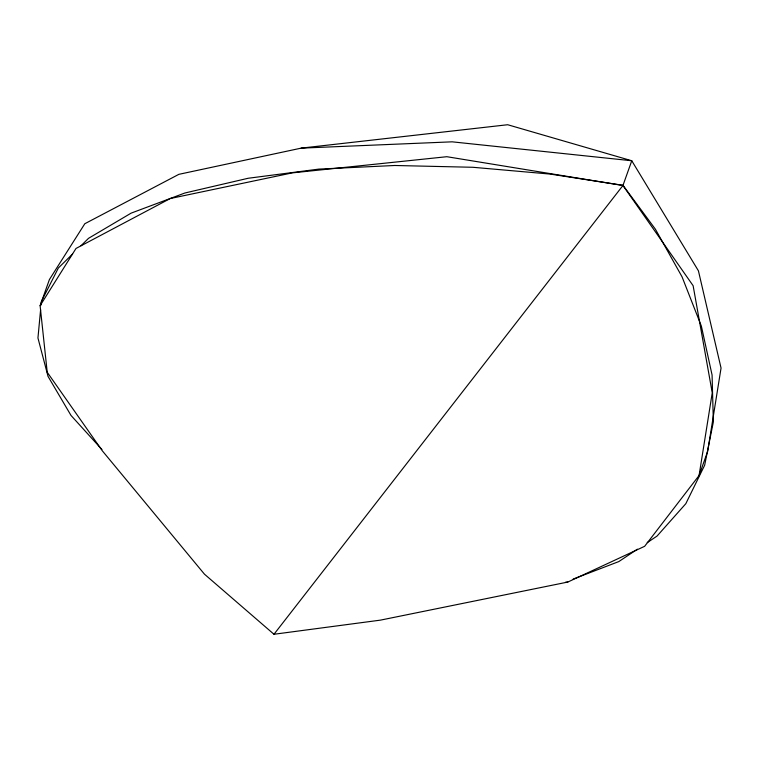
<?xml version="1.0" encoding="UTF-8"?>
<svg xmlns="http://www.w3.org/2000/svg" width="759" height="759" viewBox="0 0 759 759"><rect width="100%" height="100%" fill="white"/><g stroke="black" fill="none" stroke-linecap="round" stroke-linejoin="round"><path stroke-width="1.14" d="M40.597 309.757L37.95 337.983L48.016 376.35L71.004 415.439L101.943 449.527M41.033 305.052L41.365 301.522L58.348 268.012L72.608 253.99M699.077 475.513L712.246 392.801L693.128 285.707L622.949 185.49L446.842 156.705L292.357 172.872L170.253 198.526L76.004 248.459L40.113 305.668L47.219 372.252L102.294 450.78L204.456 574.165L273.98 634.268L380.401 620.141L567.798 582.058L644.647 546.3L699.077 475.513L707.682 451.32L721.05 368.068L698.422 270.821L631.763 160.756L507.686 124.732L301.162 148.138L178.868 174.333L84.818 223.725L49.42 279.53L40.113 305.668M273.98 634.268L622.949 185.49L631.763 160.756L452.136 141.829L301.162 148.138M80.995 245.745L88.537 238.317L131.127 213.137L184.883 193.004L248.165 178.261L318.941 169.096L394.794 165.49L472.914 167.284L550.152 174.077L623.016 185.319L655.406 229.209L682.047 276.826L701.354 326.066L712.075 375.012L713.356 421.919L704.656 465.248L685.823 503.682L657.038 536.082L647.237 542.619M637.437 549.155L618.822 561.575L573.149 579.079M565.455 582.257L567.798 582.058"/></g></svg>
